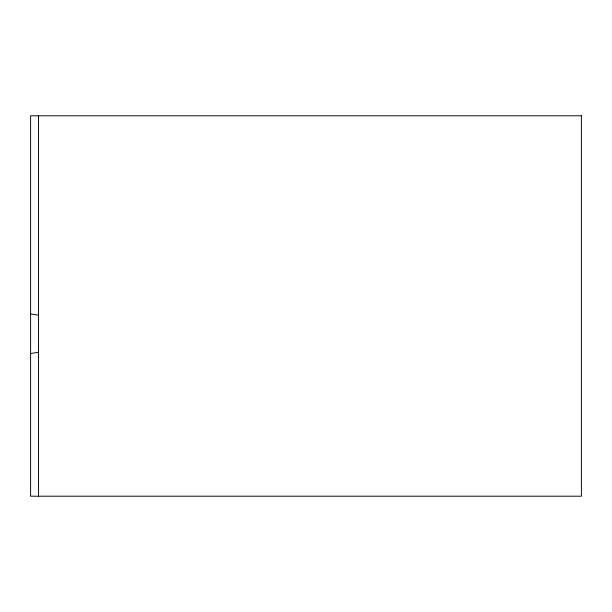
<?xml version="1.0" encoding="UTF-8"?>
<svg xmlns="http://www.w3.org/2000/svg" width="612" height="612" viewBox="0 0 612 612"><rect width="100%" height="100%" fill="white"/><g stroke="black" fill="none" stroke-linecap="round" stroke-linejoin="round"><path stroke-width="0.92" d="M30.6 353.552L38.655 352.237M30.6 313.925L38.655 315.234M38.525 115.798L38.525 496.202M581.4 115.798L30.6 115.798L30.6 496.202L581.4 496.202L581.4 115.798"/></g></svg>
